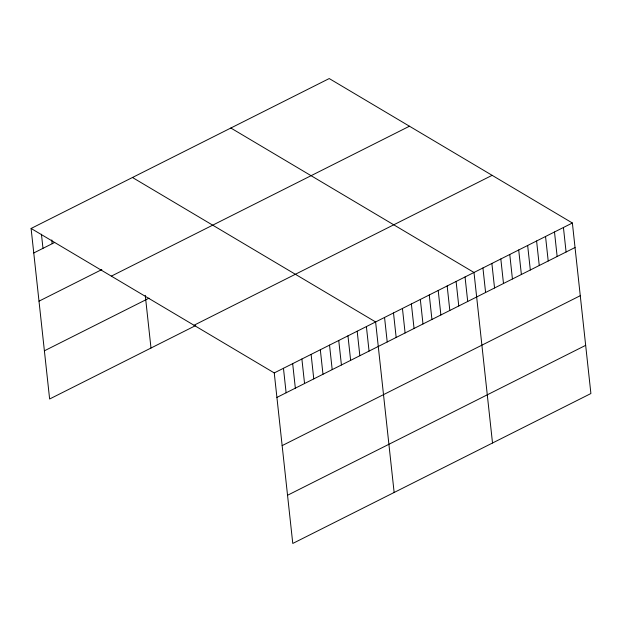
<?xml version="1.0" encoding="UTF-8"?>
<svg xmlns="http://www.w3.org/2000/svg" width="622" height="622" viewBox="0 0 622 622"><rect width="100%" height="100%" fill="white"/><g stroke="black" fill="none" stroke-linecap="round" stroke-linejoin="round"><path stroke-width="0.93" d="M31.1 228.468L329.225 78.551L572.372 222.995L590.9 393.532L292.775 543.449L274.248 372.92L31.1 228.468L49.628 399.005L195.712 325.539M33.759 252.975L54.705 242.448M38.999 301.165L101.829 269.575M111.338 276.137L409.463 126.219M44.387 350.816L149.008 298.202M194.01 325.252L492.134 175.326M274.248 372.92L572.372 222.995M276.907 397.427L575.039 247.509M282.147 445.616L580.272 295.699M287.535 495.267L585.667 345.342M230.848 128.023L473.995 272.475L492.515 443.004M132.463 177.495L375.61 321.947L394.138 492.476M563.431 227.496L566.09 252.003M554.49 231.99L557.149 256.505M545.541 236.492L548.207 260.999M536.599 240.986L539.258 265.501M527.658 245.488L530.317 269.995M518.709 249.982L521.376 274.496M509.768 254.484L512.427 278.99M500.827 258.977L503.486 283.492M491.878 263.479L494.544 287.986M482.936 267.973L485.595 292.488M465.046 276.969L467.713 301.483M456.105 281.471L458.764 305.977M447.164 285.964L449.823 310.479M438.215 290.466L440.881 314.973M429.273 294.96L431.932 319.467M420.332 299.454L422.991 323.969M411.383 303.956L414.05 328.463M402.442 308.45L405.101 332.964M393.501 312.952L396.16 337.458M384.551 317.445L387.218 341.96M366.397 326.581L369.056 351.088M357.183 331.215L359.843 355.722M347.962 335.849L350.629 360.356M338.749 340.483L341.416 364.99M329.536 345.117L332.195 369.623M320.322 349.751L322.981 374.257M311.109 354.385L313.768 378.891M301.888 359.018L304.555 383.525M292.674 363.652L295.341 388.159M283.461 368.286L286.12 392.793M145.268 295.326L150.99 348.032M51.781 239.936L52.194 243.707M41.441 234.206L42.98 248.341"/></g></svg>
